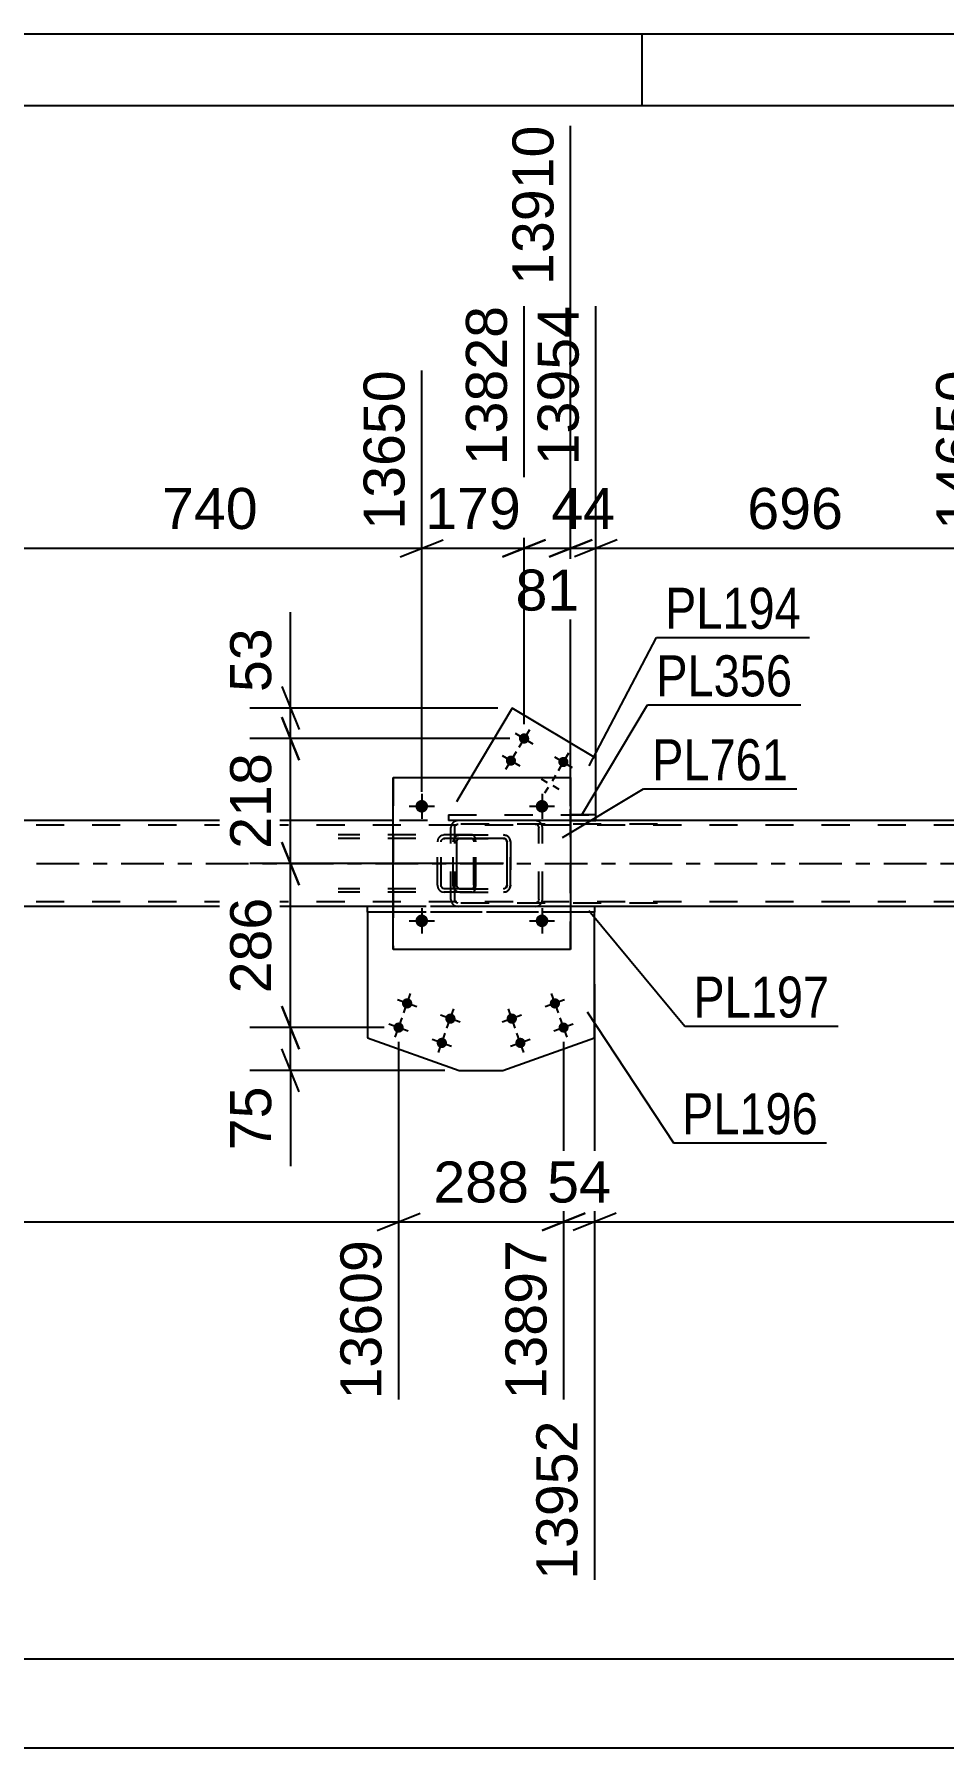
# Model space of a CAD drawing. Header units: millimetres. Extents: x -73 to 768, y -405 to 189.
# Drawn here: x 515.2 to 578.7, y 69.8 to 189.5 of the extents above; entities that cross this region are included whole.
import ezdxf

# ---------------------------------------------------------------- set-up
doc = ezdxf.new("R2010")
doc.units = ezdxf.units.MM
doc.linetypes.add('DXK_LINE_DOT2', pattern=[3.9198, 1.9599, -1.9599])
doc.linetypes.add('DXK_LINE_DOT3', pattern=[5.9187, 2.979, -0.9799, 0.9799, -0.9799])
doc.styles.add('Arial', font='ARIAL.TTF', dxfattribs={"height": 0.2})
doc.styles.add('Arial Narrow', font='ARIALN.TTF', dxfattribs={"height": 0.2})

# ---------------------------------------------------------------- blocks, each defined once
blk = doc.blocks.new('Unknown-122572935-1115')
at = {"color": 5, "linetype": 'Continuous'}
for p, q in [((767.65, 189.5), (-73.35, 189.5)), ((557.65, 184.5), (557.65, 189.5)), ((762.65, 184.5), (-68.35, 184.5))]:
    blk.add_line(p, q, dxfattribs=at)
blk = doc.blocks.new('Bolt-122572935-2228 - 2108')
at = {"linetype": 'Continuous'}
for points in [[(551.22, 121.68, -1), (551.9, 121.92, -1)], [(548.21, 120.61, -1), (548.89, 120.86, -1)], [(551.83, 119.99, -1), (552.5, 120.23, -1)], [(548.81, 118.92, -1), (549.49, 119.16, -1)]]:
    blk.add_hatch(color=1, dxfattribs=at).paths.add_polyline_path(points)
at = {"color": 1, "linetype": 'Continuous'}
for p, q in [((551.8, 121.13), (551.32, 122.48)), ((549.23, 120.98), (547.87, 120.49)), ((548.79, 120.06), (548.31, 121.41)), ((552.24, 122.05), (550.89, 121.56)), ((549.39, 118.36), (548.91, 119.72)), ((552.84, 120.35), (551.49, 119.87)), ((552.41, 119.43), (551.92, 120.79)), ((549.83, 119.28), (548.47, 118.8))]:
    blk.add_line(p, q, dxfattribs=at)
blk = doc.blocks.new('Bolt-122572935-2229 - 2108')
at = {"linetype": 'Continuous'}
for points in [[(540.9, 121.92, -1), (541.58, 121.68, -1)], [(543.92, 120.86, -1), (544.6, 120.61, -1)], [(540.3, 120.23, -1), (540.98, 119.99, -1)], [(543.32, 119.16, -1), (544, 118.92, -1)]]:
    blk.add_hatch(color=1, dxfattribs=at).paths.add_polyline_path(points)
at = {"color": 1, "linetype": 'Continuous'}
for p, q in [((541, 121.13), (541.48, 122.48)), ((541.92, 121.56), (540.56, 122.05)), ((544.94, 120.49), (543.58, 120.98)), ((544.02, 120.06), (544.5, 121.41)), ((541.32, 119.87), (539.96, 120.35)), ((540.4, 119.43), (540.88, 120.79)), ((543.42, 118.36), (543.9, 119.72)), ((544.33, 118.8), (542.98, 119.28))]:
    blk.add_line(p, q, dxfattribs=at)
blk = doc.blocks.new('Part-122572935-2244 - 2108')
at = {"color": 2, "linetype": 'Continuous'}
for p, q in [((538.48, 128.17), (538.48, 128.57)), ((540.26, 128.57), (538.48, 128.57)), ((540.26, 128.17), (538.48, 128.17)), ((554.33, 128.57), (552.66, 128.57)), ((554.33, 128.17), (552.66, 128.17)), ((554.33, 128.57), (554.33, 128.17))]:
    blk.add_line(p, q, dxfattribs=at)
at = {"color": 7, "linetype": 'DXK_LINE_DOT2'}
for p, q in [((552.66, 128.57), (540.26, 128.57)), ((552.66, 128.17), (540.26, 128.17))]:
    blk.add_line(p, q, dxfattribs=at)
blk = doc.blocks.new('Part-122572935-2259 - 2108')
at = {"color": 2, "linetype": 'Continuous'}
for p, q in [((538.48, 128.17), (538.48, 119.39)), ((554.33, 119.39), (554.33, 128.17)), ((538.48, 119.39), (544.88, 117.12)), ((547.92, 117.12), (554.33, 119.39)), ((544.88, 117.12), (547.92, 117.12))]:
    blk.add_line(p, q, dxfattribs=at)
at = {"color": 7, "linetype": 'DXK_LINE_DOT2'}
blk.add_line((554.33, 128.17), (538.48, 128.17), dxfattribs=at)
blk = doc.blocks.new('Part-122572935-2351 - 2108')
at = {"color": 7, "linetype": 'DXK_LINE_DOT2'}
for p, q in [((650.55, 134.25), (12.26, 134.25)), ((554.42, 134.57), (540.26, 134.57)), ((650.55, 128.89), (12.26, 128.89)), ((554.33, 128.57), (538.48, 128.57))]:
    blk.add_line(p, q, dxfattribs=at)
at = {"color": 2, "linetype": 'Continuous'}
for p, q in [((540.26, 134.57), (512.66, 134.57)), ((580.25, 134.57), (554.42, 134.57)), ((538.48, 128.57), (512.66, 128.57)), ((580.25, 128.57), (554.33, 128.57))]:
    blk.add_line(p, q, dxfattribs=at)
at = {"color": 7, "linetype": 'DXK_LINE_DOT3'}
blk.add_line((12.26, 131.57), (650.55, 131.57), dxfattribs=at)
blk = doc.blocks.new('Bolt-122572935-2386 - 2108')
at = {"linetype": 'Continuous'}
for points in [[(541.82, 135.57), (541.83, 135.66), (541.86, 135.75), (541.9, 135.83), (541.96, 135.89), (542.04, 135.95), (542.12, 135.99), (542.21, 136.01), (542.3, 136.01), (542.39, 135.99), (542.48, 135.95), (542.55, 135.89), (542.61, 135.83), (542.66, 135.75), (542.69, 135.66), (542.7, 135.57), (542.69, 135.48), (542.66, 135.39), (542.61, 135.31), (542.55, 135.24), (542.48, 135.19), (542.39, 135.15), (542.3, 135.13), (542.21, 135.13), (542.12, 135.15), (542.04, 135.19), (541.96, 135.24), (541.9, 135.31), (541.86, 135.39), (541.83, 135.48)], [(550.22, 135.57), (550.23, 135.66), (550.26, 135.75), (550.3, 135.83), (550.36, 135.89), (550.44, 135.95), (550.52, 135.99), (550.61, 136.01), (550.7, 136.01), (550.79, 135.99), (550.88, 135.95), (550.95, 135.89), (551.01, 135.83), (551.06, 135.75), (551.09, 135.66), (551.1, 135.57), (551.09, 135.48), (551.06, 135.39), (551.01, 135.31), (550.95, 135.24), (550.88, 135.19), (550.79, 135.15), (550.7, 135.13), (550.61, 135.13), (550.52, 135.15), (550.44, 135.19), (550.36, 135.24), (550.3, 135.31), (550.26, 135.39), (550.23, 135.48)]]:
    blk.add_hatch(color=1, dxfattribs=at).paths.add_polyline_path(points)
at = {"color": 1, "linetype": 'Continuous'}
for p, q in [((541.38, 135.57), (543.14, 135.57)), ((542.26, 136.45), (542.26, 134.69)), ((549.78, 135.57), (551.54, 135.57)), ((550.66, 136.45), (550.66, 134.69))]:
    blk.add_line(p, q, dxfattribs=at)
blk = doc.blocks.new('Bolt-122572935-2387 - 2108')
at = {"linetype": 'Continuous'}
for points in [[(541.82, 127.57), (541.83, 127.66), (541.86, 127.75), (541.9, 127.83), (541.96, 127.89), (542.04, 127.95), (542.12, 127.99), (542.21, 128.01), (542.3, 128.01), (542.39, 127.99), (542.48, 127.95), (542.55, 127.89), (542.61, 127.83), (542.66, 127.75), (542.69, 127.66), (542.7, 127.57), (542.69, 127.48), (542.66, 127.39), (542.61, 127.31), (542.55, 127.24), (542.48, 127.19), (542.39, 127.15), (542.3, 127.13), (542.21, 127.13), (542.12, 127.15), (542.04, 127.19), (541.96, 127.24), (541.9, 127.31), (541.86, 127.39), (541.83, 127.48)], [(550.22, 127.57), (550.23, 127.66), (550.26, 127.75), (550.3, 127.83), (550.36, 127.89), (550.44, 127.95), (550.52, 127.99), (550.61, 128.01), (550.7, 128.01), (550.79, 127.99), (550.88, 127.95), (550.95, 127.89), (551.01, 127.83), (551.06, 127.75), (551.09, 127.66), (551.1, 127.57), (551.09, 127.48), (551.06, 127.39), (551.01, 127.31), (550.95, 127.24), (550.88, 127.19), (550.79, 127.15), (550.7, 127.13), (550.61, 127.13), (550.52, 127.15), (550.44, 127.19), (550.36, 127.24), (550.3, 127.31), (550.26, 127.39), (550.23, 127.48)]]:
    blk.add_hatch(color=1, dxfattribs=at).paths.add_polyline_path(points)
at = {"color": 1, "linetype": 'Continuous'}
for p, q in [((542.26, 128.45), (542.26, 126.69)), ((550.66, 128.45), (550.66, 126.69)), ((541.38, 127.57), (543.14, 127.57)), ((549.78, 127.57), (551.54, 127.57))]:
    blk.add_line(p, q, dxfattribs=at)
blk = doc.blocks.new('Part-122572935-2424 - 2108')
at = {"color": 7, "linetype": 'DXK_LINE_DOT2'}
for p, q in [((544.13, 134.97), (544.13, 134.57)), ((544.13, 134.97), (552.66, 134.97)), ((552.66, 134.57), (544.13, 134.57))]:
    blk.add_line(p, q, dxfattribs=at)
at = {"color": 2, "linetype": 'Continuous'}
for p, q in [((554.42, 134.97), (552.66, 134.97)), ((552.66, 134.57), (554.42, 134.57)), ((554.42, 134.57), (554.42, 134.97))]:
    blk.add_line(p, q, dxfattribs=at)
blk = doc.blocks.new('Part-122572935-2446 - 2108')
at = {"color": 2, "linetype": 'Continuous'}
for p, q in [((540.26, 125.57), (540.26, 137.57)), ((540.26, 137.57), (540.26, 137.57)), ((540.26, 137.57), (552.66, 137.57)), ((552.66, 137.57), (552.66, 125.57)), ((540.26, 125.57), (540.26, 125.57)), ((552.66, 125.57), (540.26, 125.57))]:
    blk.add_line(p, q, dxfattribs=at)
at = {"color": 7, "linetype": 'DXK_LINE_DOT2'}
for p, q in [((540.26, 137.57), (540.26, 125.57)), ((540.26, 137.57), (540.26, 137.57)), ((552.66, 125.57), (552.66, 137.57)), ((540.26, 125.57), (540.26, 125.57))]:
    blk.add_line(p, q, dxfattribs=at)
blk = doc.blocks.new('Part-122572935-2447 - 2108')
at = {"color": 7, "linetype": 'DXK_LINE_DOT2'}
for p, q in [((544.45, 133.09), (544.49, 133.27)), ((544.45, 133.09), (544.46, 133.09)), ((544.45, 130.05), (544.45, 133.09)), ((544.49, 133.27), (544.46, 133.09)), ((544.46, 130.05), (544.46, 133.09)), ((544.71, 133.18), (544.69, 133.09)), ((544.7, 133.09), (544.69, 133.09)), ((544.69, 133.09), (544.69, 130.05)), ((544.7, 133.09), (544.72, 133.18)), ((544.7, 130.05), (544.7, 133.09)), ((544.76, 133.26), (544.71, 133.18)), ((544.72, 133.18), (544.77, 133.26)), ((544.75, 133.53), (544.93, 133.57)), ((544.94, 133.57), (544.75, 133.53)), ((544.84, 133.31), (544.76, 133.26)), ((544.77, 133.26), (544.85, 133.31)), ((544.93, 133.33), (544.84, 133.31)), ((544.85, 133.31), (544.94, 133.33)), ((544.94, 133.57), (544.93, 133.57)), ((544.93, 133.57), (547.97, 133.57)), ((544.93, 133.33), (544.94, 133.33)), ((547.97, 133.33), (544.93, 133.33)), ((544.94, 133.57), (547.98, 133.57)), ((544.94, 133.33), (547.98, 133.33)), ((547.97, 133.57), (547.98, 133.57)), ((547.97, 133.57), (548.16, 133.53)), ((547.98, 133.33), (547.97, 133.33)), ((548.06, 133.31), (547.97, 133.33)), ((548.16, 133.53), (547.98, 133.57)), ((547.98, 133.33), (548.07, 133.31)), ((548.06, 133.31), (548.07, 133.31)), ((548.14, 133.26), (548.06, 133.31)), ((548.07, 133.31), (548.15, 133.26)), ((548.19, 133.18), (548.14, 133.26)), ((548.15, 133.26), (548.2, 133.18)), ((548.21, 133.09), (548.19, 133.18)), ((548.2, 133.18), (548.22, 133.09)), ((548.22, 133.09), (548.21, 133.09)), ((548.21, 133.09), (548.21, 130.05)), ((548.22, 130.05), (548.22, 133.09)), ((548.42, 133.27), (548.45, 133.09)), ((548.46, 133.09), (548.42, 133.27)), ((548.46, 133.09), (548.45, 133.09)), ((548.45, 133.09), (548.45, 130.05)), ((548.46, 130.05), (548.46, 133.09)), ((544.46, 130.05), (544.45, 130.05)), ((544.49, 129.86), (544.45, 130.05)), ((544.46, 130.05), (544.49, 129.86)), ((544.69, 130.05), (544.7, 130.05)), ((544.69, 130.05), (544.71, 129.96)), ((544.72, 129.96), (544.7, 130.05)), ((544.71, 129.96), (544.76, 129.88)), ((544.77, 129.88), (544.72, 129.96)), ((544.75, 129.6), (544.75, 129.6)), ((544.93, 129.57), (544.75, 129.6)), ((544.75, 129.6), (544.94, 129.57)), ((544.76, 129.88), (544.84, 129.83)), ((544.85, 129.83), (544.77, 129.88)), ((544.84, 129.83), (544.93, 129.81)), ((544.94, 129.81), (544.85, 129.83)), ((544.94, 129.81), (544.93, 129.81)), ((544.93, 129.81), (547.97, 129.81)), ((544.94, 129.57), (544.93, 129.57)), ((544.93, 129.57), (547.97, 129.57)), ((544.94, 129.81), (547.98, 129.81)), ((544.94, 129.57), (547.98, 129.57)), ((547.97, 129.81), (548.06, 129.83)), ((547.97, 129.81), (547.98, 129.81)), ((548.16, 129.6), (547.97, 129.57)), ((547.97, 129.57), (547.98, 129.57)), ((548.07, 129.83), (547.98, 129.81)), ((547.98, 129.57), (548.16, 129.6)), ((548.06, 129.83), (548.14, 129.88)), ((548.15, 129.88), (548.07, 129.83)), ((548.14, 129.88), (548.19, 129.96)), ((548.2, 129.96), (548.15, 129.88)), ((548.19, 129.96), (548.21, 130.05)), ((548.22, 130.05), (548.2, 129.96)), ((548.21, 130.05), (548.22, 130.05)), ((548.45, 130.05), (548.42, 129.86)), ((548.42, 129.86), (548.46, 130.05)), ((548.45, 130.05), (548.46, 130.05))]:
    blk.add_line(p, q, dxfattribs=at)
at = {"color": 7, "linetype": 'DXK_LINE_DOT3'}
blk.add_line((546.46, 131.57), (546.45, 131.57), dxfattribs=at)
at = {"color": 7, "linetype": 'DXK_LINE_DOT2'}
for centre, start, end in [((544.93, 133.09), 112.5, 157.5), ((544.94, 133.09), 112.5, 157.5), ((547.97, 133.09), 22.5, 67.5), ((547.98, 133.09), 22.5, 67.5), ((544.93, 130.05), 202.5, 247.5), ((544.94, 130.05), 202.5, 247.5), ((547.97, 130.05), 292.5, 337.5), ((547.98, 130.05), 292.5, 337.5)]:
    blk.add_arc(centre, 0.48, start, end, dxfattribs=at)
blk = doc.blocks.new('Part-122572935-2499 - 2108')
at = {"color": 2, "linetype": 'Continuous'}
for p, q in [((548.58, 142.43), (545.68, 137.57)), ((554.42, 138.94), (548.58, 142.43)), ((554.42, 134.97), (554.42, 138.94))]:
    blk.add_line(p, q, dxfattribs=at)
at = {"color": 7, "linetype": 'DXK_LINE_DOT2'}
for p, q in [((545.68, 137.57), (544.13, 134.97)), ((544.13, 134.97), (554.42, 134.97))]:
    blk.add_line(p, q, dxfattribs=at)
blk = doc.blocks.new('Bolt-122572935-2557 - 2108')
at = {"linetype": 'Continuous'}
for points in [[(549.72, 140.12, -1), (549.1, 140.49, -1)], [(548.79, 138.57, -1), (548.18, 138.94, -1)], [(552.46, 138.48, -1), (551.85, 138.85, -1)]]:
    blk.add_hatch(color=1, dxfattribs=at).paths.add_polyline_path(points)
at = {"color": 1, "linetype": 'Continuous'}
for p, q in [((548.79, 140.67), (550.03, 139.93)), ((549.78, 140.92), (549.04, 139.68)), ((547.87, 139.12), (549.1, 138.39)), ((548.85, 139.37), (548.12, 138.14)), ((551.54, 139.03), (552.77, 138.29)), ((552.52, 139.28), (551.79, 138.04)), ((551.6, 137.73), (551.36, 137.32)), ((550.61, 137.48), (551.03, 137.24)), ((550.86, 136.5), (551.11, 136.91)), ((551.85, 136.75), (551.44, 136.99))]:
    blk.add_line(p, q, dxfattribs=at)
blk = doc.blocks.new('Part-122572935-2566 - 2108')
at = {"color": 7, "linetype": 'DXK_LINE_DOT2'}
for p, q in [((545.77, 133.57), (536.42, 133.57)), ((545.77, 133.33), (536.42, 133.33)), ((543.39, 133.27), (543.35, 133.09)), ((543.35, 130.05), (543.35, 133.09)), ((543.61, 133.09), (543.62, 133.18)), ((543.61, 130.05), (543.61, 133.09)), ((543.62, 133.18), (543.68, 133.26)), ((543.86, 133.57), (543.66, 133.53)), ((543.68, 133.26), (543.76, 133.31)), ((543.76, 133.31), (543.86, 133.33)), ((544.3, 133.33), (544.3, 133.57)), ((545.87, 133.53), (545.77, 133.57)), ((545.77, 133.33), (545.82, 133.31)), ((545.82, 133.31), (545.86, 133.26)), ((545.86, 133.26), (545.89, 133.18)), ((545.96, 133.43), (545.87, 133.53)), ((545.89, 133.18), (545.9, 133.09)), ((545.9, 130.05), (545.9, 133.09)), ((546.02, 133.27), (545.96, 133.43)), ((546.04, 133.09), (546.02, 133.27)), ((546.04, 130.05), (546.04, 133.09)), ((545.77, 129.81), (536.42, 129.81)), ((545.77, 129.57), (536.42, 129.57)), ((543.35, 130.05), (543.39, 129.86)), ((543.62, 129.96), (543.61, 130.05)), ((543.68, 129.88), (543.62, 129.96)), ((543.66, 129.6), (543.86, 129.57)), ((543.76, 129.83), (543.68, 129.88)), ((543.86, 129.81), (543.76, 129.83)), ((544.3, 129.57), (544.3, 129.81)), ((545.82, 129.83), (545.77, 129.81)), ((545.77, 129.57), (545.87, 129.6)), ((545.86, 129.88), (545.82, 129.83)), ((545.89, 129.96), (545.86, 129.88)), ((545.87, 129.6), (545.96, 129.71)), ((545.9, 130.05), (545.89, 129.96)), ((545.96, 129.71), (546.02, 129.86)), ((546.02, 129.86), (546.04, 130.05))]:
    blk.add_line(p, q, dxfattribs=at)
for centre, start, end in [((543.84, 133.07), 111.1513, 156.1049), ((543.84, 130.06), 203.8951, 248.8487)]:
    blk.add_arc(centre, 0.492, start, end, dxfattribs=at)
blk = doc.blocks.new('Part-122572935-2568 - 2108')
at = {"color": 7, "linetype": 'DXK_LINE_DOT2'}
for p, q in [((544.34, 134.27), (544.3, 134.09)), ((544.3, 129.05), (544.3, 134.09)), ((544.56, 134.09), (544.58, 134.18)), ((544.56, 129.05), (544.56, 134.09)), ((544.58, 134.18), (544.63, 134.26)), ((544.81, 134.57), (544.62, 134.53)), ((544.63, 134.26), (544.72, 134.31)), ((544.72, 134.31), (544.81, 134.33)), ((558.72, 134.57), (544.81, 134.57)), ((558.72, 134.33), (544.81, 134.33)), ((550.37, 134.53), (550.18, 134.57)), ((550.18, 134.33), (550.27, 134.31)), ((550.27, 134.31), (550.36, 134.26)), ((550.36, 134.26), (550.41, 134.18)), ((550.41, 134.18), (550.43, 134.09)), ((550.43, 129.05), (550.43, 134.09)), ((550.69, 134.09), (550.65, 134.27)), ((550.69, 129.05), (550.69, 134.09)), ((544.3, 129.05), (544.34, 128.86)), ((544.58, 128.96), (544.56, 129.05)), ((544.63, 128.88), (544.58, 128.96)), ((544.62, 128.6), (544.81, 128.57)), ((544.72, 128.83), (544.63, 128.88)), ((544.81, 128.81), (544.72, 128.83)), ((558.72, 128.81), (544.81, 128.81)), ((558.72, 128.57), (544.81, 128.57)), ((550.27, 128.83), (550.18, 128.81)), ((550.18, 128.57), (550.37, 128.6)), ((550.36, 128.88), (550.27, 128.83)), ((550.41, 128.96), (550.36, 128.88)), ((550.43, 129.05), (550.41, 128.96)), ((550.65, 128.86), (550.69, 129.05))]:
    blk.add_line(p, q, dxfattribs=at)
for centre, start, end in [((544.79, 134.07), 110.7583, 155.68), ((550.2, 134.07), 24.32, 69.2417), ((544.79, 129.07), 204.32, 249.2417), ((550.2, 129.07), 290.7583, 335.68)]:
    blk.add_arc(centre, 0.496, start, end, dxfattribs=at)
blk = doc.blocks.new('StraightDimension-122572935-23048 - 2108')
at = {"color": 7, "linetype": 'Continuous'}
for p, q in [((552.66, 135.57), (552.66, 183.11)), ((554.42, 135.97), (554.42, 170.51)), ((551.16, 152.99), (554.16, 154.19)), ((552.66, 153.59), (554.42, 153.59)), ((555.92, 154.19), (552.92, 152.99))]:
    blk.add_line(p, q, dxfattribs=at)
at = {"color": 0}
blk.add_wipeout([(556.36, 154.34), (556.36, 158.54), (550.71, 158.54), (550.71, 154.34)], dxfattribs=at)
at = {"color": 3, "style": 'Arial'}
blk.add_text('44', height=2.865, dxfattribs=at).set_placement((551.31, 154.94))
at = {"color": 0, "linetype": 'Continuous'}
blk.add_wipeout([(553.82, 171.11), (549.62, 171.11), (549.62, 158.79), (553.82, 158.79)], dxfattribs=at)
at = {"color": 3, "linetype": 'Continuous', "style": 'Arial'}
blk.add_text('13954', height=2.865, rotation=90.0002, dxfattribs=at).set_placement((553.22, 159.39))
blk = doc.blocks.new('StraightDimension-122572935-20366 - 2108')
at = {"color": 7, "linetype": 'Continuous'}
for p, q in [((532.49, 121.61), (533.69, 118.61)), ((539.64, 120.11), (530.24, 120.11)), ((533.09, 117.12), (533.09, 120.11)), ((533.69, 115.62), (532.49, 118.62)), ((543.88, 117.12), (530.24, 117.12)), ((533.09, 117.12), (533.09, 110.42)), ((533.09, 117.12), (533.09, 110.42))]:
    blk.add_line(p, q, dxfattribs=at)
at = {"color": 0}
blk.add_wipeout([(532.34, 116.59), (528.14, 116.59), (528.14, 110.94), (532.34, 110.94)], dxfattribs=at)
at = {"color": 3, "style": 'Arial'}
blk.add_text('75', height=2.865, rotation=90.0002, dxfattribs=at).set_placement((531.74, 111.54))
blk = doc.blocks.new('StraightDimension-122572935-3603 - 2108')
at = {"color": 7, "linetype": 'Continuous'}
for p, q in [((554.33, 123.15), (554.33, 81.53)), ((625.32, 117.81), (625.32, 94.13)), ((555.83, 107.14), (552.83, 105.94)), ((554.33, 106.54), (625.32, 106.54)), ((623.82, 105.94), (626.82, 107.14))]:
    blk.add_line(p, q, dxfattribs=at)
at = {"color": 0}
blk.add_wipeout([(594.87, 107.29), (594.87, 111.49), (584.78, 111.49), (584.78, 107.29)], dxfattribs=at)
at = {"color": 3, "style": 'Arial'}
blk.add_text('1775', height=2.865, dxfattribs=at).set_placement((585.38, 107.89))
at = {"color": 0, "linetype": 'Continuous'}
blk.add_wipeout([(624.72, 105.84), (620.52, 105.84), (620.52, 93.53), (624.72, 93.53)], dxfattribs=at)
at = {"color": 3, "linetype": 'Continuous', "style": 'Arial'}
blk.add_text('15726', height=2.865, rotation=90.0002, dxfattribs=at).set_placement((624.12, 94.13))
blk = doc.blocks.new('StraightDimension-122572935-3540 - 2108')
at = {"color": 7, "linetype": 'Continuous'}
for p, q in [((540.64, 119.11), (540.64, 94.13)), ((552.17, 119.11), (552.17, 94.13)), ((539.14, 105.94), (542.14, 107.14)), ((540.64, 106.54), (552.17, 106.54)), ((553.67, 107.14), (550.67, 105.94))]:
    blk.add_line(p, q, dxfattribs=at)
at = {"color": 0}
blk.add_wipeout([(550.34, 107.29), (550.34, 111.49), (542.47, 111.49), (542.47, 107.29)], dxfattribs=at)
at = {"color": 0, "linetype": 'Continuous'}
blk.add_wipeout([(551.57, 105.84), (547.37, 105.84), (547.37, 93.53), (551.57, 93.53)], dxfattribs=at)
at = {"color": 3, "style": 'Arial'}
blk.add_text('288', height=2.865, dxfattribs=at).set_placement((543.07, 107.89))
at = {"color": 3, "linetype": 'Continuous', "style": 'Arial'}
blk.add_text('13897', height=2.865, rotation=90.0002, dxfattribs=at).set_placement((550.97, 94.13))
blk = doc.blocks.new('StraightDimension-122572935-3298 - 2108')
at = {"color": 7, "linetype": 'Continuous'}
blk.add_line((0.16, 76.02), (650.55, 76.02), dxfattribs=at)
blk = doc.blocks.new('StraightDimension-122572935-3337 - 2108')
at = {"color": 7, "linetype": 'Continuous'}
blk.add_line((-0.64, 69.8), (651.35, 69.8), dxfattribs=at)
blk = doc.blocks.new('StraightDimension-122572935-3443 - 2108')
at = {"color": 7, "linetype": 'Continuous'}
for p, q in [((469.2, 125.13), (469.2, 81.53)), ((540.64, 119.11), (540.64, 94.13)), ((470.7, 107.14), (467.7, 105.94)), ((469.2, 106.54), (540.64, 106.54)), ((539.14, 105.94), (542.14, 107.14))]:
    blk.add_line(p, q, dxfattribs=at)
at = {"color": 0}
blk.add_wipeout([(509.97, 107.29), (509.97, 111.49), (499.87, 111.49), (499.87, 107.29)], dxfattribs=at)
at = {"color": 3, "style": 'Arial'}
blk.add_text('1786', height=2.865, dxfattribs=at).set_placement((500.47, 107.89))
at = {"color": 0, "linetype": 'Continuous'}
blk.add_wipeout([(540.04, 105.84), (535.84, 105.84), (535.84, 93.53), (540.04, 93.53)], dxfattribs=at)
at = {"color": 3, "linetype": 'Continuous', "style": 'Arial'}
blk.add_text('13609', height=2.865, rotation=90.0002, dxfattribs=at).set_placement((539.44, 94.13))
blk = doc.blocks.new('StraightDimension-122572935-3594 - 2108')
at = {"color": 7, "linetype": 'Continuous'}
for p, q in [((554.33, 123.15), (554.33, 81.53)), ((552.17, 119.11), (552.17, 94.13)), ((550.67, 105.94), (553.67, 107.14)), ((552.17, 106.54), (554.33, 106.54)), ((555.83, 107.14), (552.83, 105.94))]:
    blk.add_line(p, q, dxfattribs=at)
at = {"color": 0, "linetype": 'Continuous'}
blk.add_wipeout([(553.73, 93.24), (549.53, 93.24), (549.53, 80.93), (553.73, 80.93)], dxfattribs=at)
at = {"color": 3, "linetype": 'Continuous', "style": 'Arial'}
blk.add_text('13952', height=2.865, rotation=90.0002, dxfattribs=at).set_placement((553.13, 81.53))
at = {"color": 0}
blk.add_wipeout([(556.07, 107.29), (556.07, 111.49), (550.42, 111.49), (550.42, 107.29)], dxfattribs=at)
at = {"color": 3, "style": 'Arial'}
blk.add_text('54', height=2.865, dxfattribs=at).set_placement((551.02, 107.89))
blk = doc.blocks.new('StraightDimension-122572935-20363 - 2108')
at = {"color": 7, "linetype": 'Continuous'}
for p, q in [((533.09, 142.43), (533.09, 149.12)), ((533.09, 142.43), (533.09, 149.12)), ((532.49, 143.93), (533.69, 140.93)), ((547.58, 142.43), (530.24, 142.43)), ((533.69, 138.8), (532.49, 141.8)), ((533.09, 140.3), (533.09, 142.43)), ((548.41, 140.3), (530.24, 140.3))]:
    blk.add_line(p, q, dxfattribs=at)
at = {"color": 0}
blk.add_wipeout([(532.34, 148.6), (528.14, 148.6), (528.14, 142.95), (532.34, 142.95)], dxfattribs=at)
at = {"color": 3, "style": 'Arial'}
blk.add_text('53', height=2.865, rotation=90.0002, dxfattribs=at).set_placement((531.74, 143.55))
blk = doc.blocks.new('StraightDimension-122572935-20364 - 2108')
at = {"color": 7, "linetype": 'Continuous'}
for p, q in [((532.49, 141.8), (533.69, 138.8)), ((548.41, 140.3), (530.24, 140.3)), ((533.09, 131.57), (533.09, 140.3)), ((533.69, 130.07), (532.49, 133.07)), ((547.96, 131.57), (530.24, 131.57))]:
    blk.add_line(p, q, dxfattribs=at)
at = {"color": 0}
blk.add_wipeout([(532.34, 139.87), (528.14, 139.87), (528.14, 132), (532.34, 132)], dxfattribs=at)
at = {"color": 3, "style": 'Arial'}
blk.add_text('218', height=2.865, rotation=90.0002, dxfattribs=at).set_placement((531.74, 132.6))
blk = doc.blocks.new('StraightDimension-122572935-20365 - 2108')
at = {"color": 7, "linetype": 'Continuous'}
for p, q in [((532.49, 133.07), (533.69, 130.07)), ((547.96, 131.57), (530.24, 131.57)), ((533.09, 120.11), (533.09, 131.57)), ((533.69, 118.61), (532.49, 121.61)), ((539.64, 120.11), (530.24, 120.11))]:
    blk.add_line(p, q, dxfattribs=at)
at = {"color": 0}
blk.add_wipeout([(532.34, 129.77), (528.14, 129.77), (528.14, 121.9), (532.34, 121.9)], dxfattribs=at)
at = {"color": 3, "style": 'Arial'}
blk.add_text('286', height=2.865, rotation=90.0002, dxfattribs=at).set_placement((531.74, 122.5))
blk = doc.blocks.new('StraightDimension-122572935-23047 - 2108')
at = {"color": 7, "linetype": 'Continuous'}
for p, q in [((554.42, 135.97), (554.42, 170.51)), ((582.26, 136.57), (582.26, 166.01)), ((555.92, 154.19), (552.92, 152.99)), ((554.42, 153.59), (582.26, 153.59)), ((580.76, 152.99), (583.76, 154.19))]:
    blk.add_line(p, q, dxfattribs=at)
at = {"color": 0}
blk.add_wipeout([(572.27, 154.34), (572.27, 158.54), (564.4, 158.54), (564.4, 154.34)], dxfattribs=at)
at = {"color": 3, "style": 'Arial'}
blk.add_text('696', height=2.865, dxfattribs=at).set_placement((565, 154.94))
at = {"color": 0, "linetype": 'Continuous'}
blk.add_wipeout([(581.66, 166.61), (577.46, 166.61), (577.46, 154.29), (581.66, 154.29)], dxfattribs=at)
at = {"color": 3, "linetype": 'Continuous', "style": 'Arial'}
blk.add_text('14650', height=2.865, rotation=90.0002, dxfattribs=at).set_placement((581.06, 154.89))
blk = doc.blocks.new('StraightDimension-122572935-23049 - 2108')
at = {"color": 7, "linetype": 'Continuous'}
for p, q in [((552.66, 135.57), (552.66, 183.11)), ((549.41, 141.3), (549.41, 170.51)), ((547.91, 152.99), (550.91, 154.19)), ((549.41, 153.59), (552.66, 153.59)), ((554.16, 154.19), (551.16, 152.99))]:
    blk.add_line(p, q, dxfattribs=at)
at = {"color": 0, "linetype": 'Continuous'}
blk.add_wipeout([(552.06, 183.71), (547.86, 183.71), (547.86, 171.39), (552.06, 171.39)], dxfattribs=at)
at = {"color": 3, "linetype": 'Continuous', "style": 'Arial'}
blk.add_text('13910', height=2.865, rotation=90.0002, dxfattribs=at).set_placement((551.46, 171.99))
at = {"color": 0}
blk.add_wipeout([(553.86, 148.64), (553.86, 152.84), (548.21, 152.84), (548.21, 148.64)], dxfattribs=at)
at = {"color": 3, "style": 'Arial'}
blk.add_text('81', height=2.865, dxfattribs=at).set_placement((548.81, 149.24))
blk = doc.blocks.new('StraightDimension-122572935-23050 - 2108')
at = {"color": 7, "linetype": 'Continuous'}
for p, q in [((549.41, 141.3), (549.41, 170.51)), ((542.26, 136.57), (542.26, 166.01)), ((540.76, 152.99), (543.76, 154.19)), ((542.26, 153.59), (549.41, 153.59)), ((550.91, 154.19), (547.91, 152.99))]:
    blk.add_line(p, q, dxfattribs=at)
at = {"color": 0}
blk.add_wipeout([(549.77, 154.34), (549.77, 158.54), (541.9, 158.54), (541.9, 154.34)], dxfattribs=at)
at = {"color": 3, "style": 'Arial'}
blk.add_text('179', height=2.865, dxfattribs=at).set_placement((542.5, 154.94))
at = {"color": 0, "linetype": 'Continuous'}
blk.add_wipeout([(548.81, 171.11), (544.61, 171.11), (544.61, 158.79), (548.81, 158.79)], dxfattribs=at)
at = {"color": 3, "linetype": 'Continuous', "style": 'Arial'}
blk.add_text('13828', height=2.865, rotation=90.0002, dxfattribs=at).set_placement((548.21, 159.39))
blk = doc.blocks.new('StraightDimension-122572935-23051 - 2108')
at = {"color": 7, "linetype": 'Continuous'}
for p, q in [((512.66, 135.57), (512.66, 170.51)), ((542.26, 136.57), (542.26, 166.01)), ((514.16, 154.19), (511.16, 152.99)), ((512.66, 153.59), (542.26, 153.59)), ((540.76, 152.99), (543.76, 154.19))]:
    blk.add_line(p, q, dxfattribs=at)
at = {"color": 0}
blk.add_wipeout([(531.39, 154.34), (531.39, 158.54), (523.52, 158.54), (523.52, 154.34)], dxfattribs=at)
at = {"color": 3, "style": 'Arial'}
blk.add_text('740', height=2.865, dxfattribs=at).set_placement((524.12, 154.94))
at = {"color": 0, "linetype": 'Continuous'}
blk.add_wipeout([(541.66, 166.61), (537.46, 166.61), (537.46, 154.29), (541.66, 154.29)], dxfattribs=at)
at = {"color": 3, "linetype": 'Continuous', "style": 'Arial'}
blk.add_text('13650', height=2.865, rotation=90.0002, dxfattribs=at).set_placement((541.06, 154.89))
blk = doc.blocks.new('Mark-122572935-2420 - 2108')
at = {"color": 30, "linetype": 'Continuous'}
for p, q in [((553.44, 134.97), (558.04, 142.65)), ((558.04, 142.65), (568.75, 142.65))]:
    blk.add_line(p, q, dxfattribs=at)
at = {"color": 0}
blk.add_wipeout([(568.15, 143.25), (568.15, 146.25), (558.64, 146.25), (558.64, 143.25)], dxfattribs=at)
blk.add_wipeout([(568.15, 143.25), (568.15, 146.25), (558.64, 146.25), (558.64, 143.25)], dxfattribs=at)
at = {"color": 3, "style": 'Arial Narrow'}
blk.add_text('PL356', height=2.863, dxfattribs=at).set_placement((558.64, 143.25))
blk = doc.blocks.new('Mark-122572935-2240 - 2108')
at = {"color": 30, "linetype": 'Continuous'}
for p, q in [((553.92, 128.28), (560.63, 120.21)), ((560.63, 120.21), (571.34, 120.21))]:
    blk.add_line(p, q, dxfattribs=at)
at = {"color": 0}
blk.add_wipeout([(570.74, 120.81), (570.74, 123.81), (561.23, 123.81), (561.23, 120.81)], dxfattribs=at)
blk.add_wipeout([(570.74, 120.81), (570.74, 123.81), (561.23, 123.81), (561.23, 120.81)], dxfattribs=at)
at = {"color": 3, "style": 'Arial Narrow'}
blk.add_text('PL197', height=2.863, dxfattribs=at).set_placement((561.23, 120.81))
blk = doc.blocks.new('Mark-122572935-2255 - 2108')
at = {"color": 30, "linetype": 'Continuous'}
for p, q in [((553.82, 121.22), (559.84, 112.06)), ((559.84, 112.06), (570.54, 112.06))]:
    blk.add_line(p, q, dxfattribs=at)
at = {"color": 0}
blk.add_wipeout([(569.94, 112.66), (569.94, 115.66), (560.44, 115.66), (560.44, 112.66)], dxfattribs=at)
blk.add_wipeout([(569.94, 112.66), (569.94, 115.66), (560.44, 115.66), (560.44, 112.66)], dxfattribs=at)
at = {"color": 3, "style": 'Arial Narrow'}
blk.add_text('PL196', height=2.863, dxfattribs=at).set_placement((560.44, 112.66))
blk = doc.blocks.new('Mark-122572935-2442 - 2108')
at = {"color": 30, "linetype": 'Continuous'}
for p, q in [((552.09, 133.38), (557.75, 136.79)), ((557.75, 136.79), (568.45, 136.79))]:
    blk.add_line(p, q, dxfattribs=at)
at = {"color": 0}
blk.add_wipeout([(567.85, 137.39), (567.85, 140.39), (558.35, 140.39), (558.35, 137.39)], dxfattribs=at)
blk.add_wipeout([(567.85, 137.39), (567.85, 140.39), (558.35, 140.39), (558.35, 137.39)], dxfattribs=at)
at = {"color": 3, "style": 'Arial Narrow'}
blk.add_text('PL761', height=2.863, dxfattribs=at).set_placement((558.35, 137.39))
blk = doc.blocks.new('Mark-122572935-12880 - 2108')
at = {"color": 30, "linetype": 'Continuous'}
for p, q in [((553.96, 138.4), (558.65, 147.37)), ((558.65, 147.37), (569.35, 147.37))]:
    blk.add_line(p, q, dxfattribs=at)
at = {"color": 0}
blk.add_wipeout([(568.75, 147.97), (568.75, 150.97), (559.25, 150.97), (559.25, 147.97)], dxfattribs=at)
blk.add_wipeout([(568.75, 147.97), (568.75, 150.97), (559.25, 150.97), (559.25, 147.97)], dxfattribs=at)
at = {"color": 3, "style": 'Arial Narrow'}
blk.add_text('PL194', height=2.863, dxfattribs=at).set_placement((559.25, 147.97))

msp = doc.modelspace()

# ---------------------------------------------------------------- block references
for name in ['Unknown-122572935-1115', 'Part-122572935-2499 - 2108', 'Bolt-122572935-2557 - 2108', 'Part-122572935-2446 - 2108', 'Bolt-122572935-2386 - 2108', 'Part-122572935-2351 - 2108', 'Part-122572935-2424 - 2108', 'Part-122572935-2568 - 2108', 'Part-122572935-2566 - 2108', 'Part-122572935-2447 - 2108', 'Part-122572935-2244 - 2108', 'Part-122572935-2259 - 2108', 'Bolt-122572935-2387 - 2108', 'Bolt-122572935-2229 - 2108', 'Bolt-122572935-2228 - 2108']:
    msp.add_blockref(name, (0, 0))

# ---------------------------------------------------------------- next in the draw order: block references
for name in ['StraightDimension-122572935-23048 - 2108', 'StraightDimension-122572935-20363 - 2108', 'StraightDimension-122572935-3603 - 2108', 'StraightDimension-122572935-20366 - 2108']:
    msp.add_blockref(name, (0, 0))

# ---------------------------------------------------------------- next in the draw order: block references
for name in ['StraightDimension-122572935-23047 - 2108', 'StraightDimension-122572935-20364 - 2108', 'StraightDimension-122572935-3540 - 2108']:
    msp.add_blockref(name, (0, 0))

# ---------------------------------------------------------------- next in the draw order: block references
for name in ['StraightDimension-122572935-23049 - 2108', 'StraightDimension-122572935-3298 - 2108']:
    msp.add_blockref(name, (0, 0))

# ---------------------------------------------------------------- next in the draw order: block references
for name in ['StraightDimension-122572935-23050 - 2108', 'Mark-122572935-2420 - 2108', 'StraightDimension-122572935-3337 - 2108']:
    msp.add_blockref(name, (0, 0))

# ---------------------------------------------------------------- next in the draw order: block references
for name in ['StraightDimension-122572935-23051 - 2108', 'Mark-122572935-2442 - 2108', 'StraightDimension-122572935-3443 - 2108', 'StraightDimension-122572935-3594 - 2108']:
    msp.add_blockref(name, (0, 0))

# ---------------------------------------------------------------- next in the draw order: block references
for name in ['Mark-122572935-12880 - 2108', 'StraightDimension-122572935-20365 - 2108', 'Mark-122572935-2240 - 2108']:
    msp.add_blockref(name, (0, 0))

# ---------------------------------------------------------------- next in the draw order: block references
msp.add_blockref('Mark-122572935-2255 - 2108', (0, 0))

doc.saveas('drawing.dxf')
